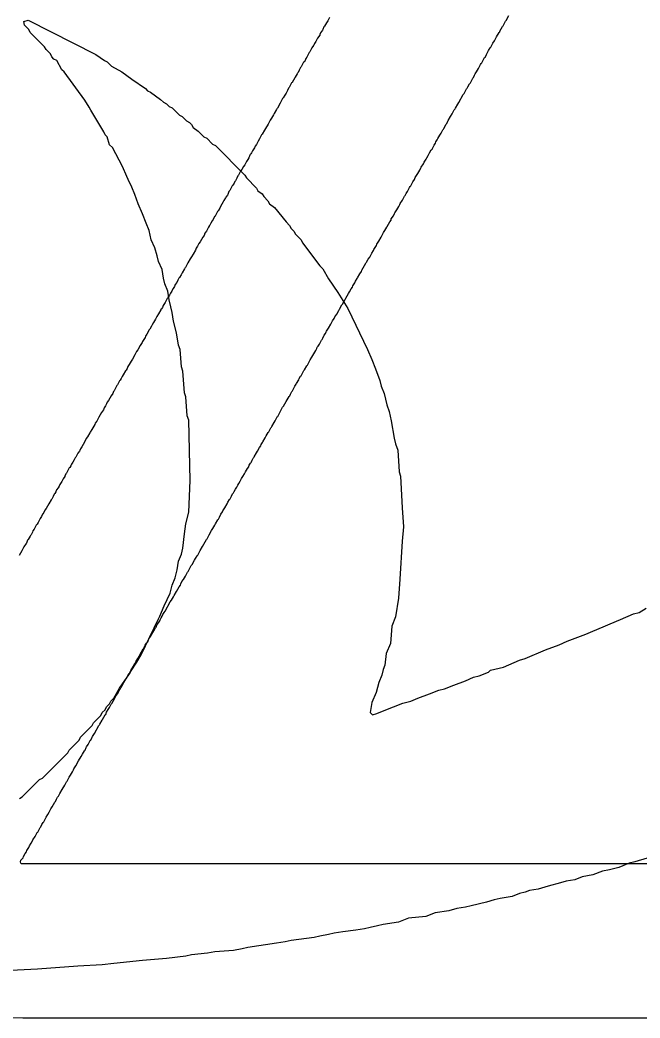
# Model space of a CAD drawing. Header units: inches. Extents: x 0 to 276, y 0 to 124.
# Drawn here: x 89.337 to 91.595, y 4.209 to 7.844 of the extents above; entities that cross this region are included whole.
import ezdxf

# ---------------------------------------------------------------- set-up
doc = ezdxf.new("R2010")
doc.units = ezdxf.units.IN
doc.layers.add('Bottom Overlay', color=54, linetype='Continuous')
doc.layers.add('Top Overlay', color=2, linetype='Continuous')

msp = doc.modelspace()

# ---------------------------------------------------------------- linework, layer by layer
at = {"layer": 'Bottom Overlay'}
for p, q in [((90.4642, 7.8525), (90.4574, 7.8401)), ((91.1074, 7.8413), (91.1175, 7.8604)), ((90.4439, 7.8188), (90.4394, 7.8086)), ((90.4462, 7.821), (90.4439, 7.8188)), ((90.4529, 7.8334), (90.4462, 7.821)), ((90.4574, 7.8401), (90.4529, 7.8334)), ((91.0849, 7.803), (91.0939, 7.8199)), ((91.0939, 7.8199), (91.0961, 7.8221)), ((91.0961, 7.8221), (91.0973, 7.8244)), ((91.0973, 7.8244), (91.1051, 7.839)), ((91.1051, 7.839), (91.1074, 7.8413)), ((90.4282, 7.7884), (90.4203, 7.7772)), ((90.4293, 7.7907), (90.4282, 7.7884)), ((90.4316, 7.7963), (90.4293, 7.7907)), ((90.4383, 7.8064), (90.4316, 7.7963)), ((90.4394, 7.8086), (90.4383, 7.8064)), ((91.0647, 7.767), (91.0725, 7.7817)), ((91.0725, 7.7817), (91.0815, 7.7985)), ((91.0815, 7.7985), (91.0838, 7.8008)), ((91.0838, 7.8008), (91.0849, 7.803)), ((90.4057, 7.7502), (90.4001, 7.7423)), ((90.4068, 7.7524), (90.4057, 7.7502)), ((90.4091, 7.758), (90.4068, 7.7524)), ((90.4136, 7.7648), (90.4091, 7.758)), ((90.4203, 7.7772), (90.4136, 7.7648)), ((91.0489, 7.7423), (91.0512, 7.7445)), ((91.0512, 7.7445), (91.0523, 7.7468)), ((91.0523, 7.7468), (91.059, 7.7592)), ((91.059, 7.7592), (91.0647, 7.767)), ((90.381, 7.7086), (90.3776, 7.7029)), ((90.3888, 7.7232), (90.381, 7.7086)), ((90.39, 7.7254), (90.3888, 7.7232)), ((90.3922, 7.7277), (90.39, 7.7254)), ((90.4001, 7.7423), (90.3922, 7.7277)), ((91.0197, 7.6894), (91.0287, 7.7063)), ((91.0287, 7.7063), (91.032, 7.7097)), ((91.032, 7.7097), (91.0354, 7.7176)), ((91.0354, 7.7176), (91.0433, 7.7322)), ((91.0433, 7.7322), (91.0489, 7.7423)), ((90.3585, 7.6703), (90.354, 7.6602)), ((90.3607, 7.6726), (90.3585, 7.6703)), ((90.3686, 7.6872), (90.3607, 7.6726)), ((90.3697, 7.6894), (90.3686, 7.6872)), ((90.372, 7.6917), (90.3697, 7.6894)), ((90.3748, 7.6956), (90.372, 7.6917)), ((90.3776, 7.7029), (90.3748, 7.6956)), ((91.0062, 7.667), (91.0107, 7.6737)), ((91.0107, 7.6737), (91.0135, 7.681)), ((91.0135, 7.681), (91.0163, 7.685)), ((91.0163, 7.685), (91.0186, 7.6872)), ((91.0186, 7.6872), (91.0197, 7.6894)), ((90.3394, 7.6355), (90.3371, 7.6332)), ((90.3461, 7.6478), (90.3394, 7.6355)), ((90.3472, 7.6501), (90.3461, 7.6478)), ((90.3495, 7.6523), (90.3472, 7.6501)), ((90.354, 7.6602), (90.3495, 7.6523)), ((90.9859, 7.6321), (90.9882, 7.6343)), ((90.9882, 7.6343), (90.9916, 7.6422)), ((90.9916, 7.6422), (90.9949, 7.6478)), ((90.9949, 7.6478), (90.9994, 7.6546)), ((90.9994, 7.6546), (91.0062, 7.667)), ((90.3169, 7.5972), (90.3146, 7.595)), ((90.3247, 7.6119), (90.3169, 7.5972)), ((90.3259, 7.6141), (90.3247, 7.6119)), ((90.3281, 7.6164), (90.3259, 7.6141)), ((90.3371, 7.6332), (90.3281, 7.6164)), ((90.9657, 7.595), (90.9679, 7.6006)), ((90.9679, 7.6006), (90.9736, 7.6107)), ((90.9736, 7.6107), (90.9758, 7.613)), ((90.9758, 7.613), (90.9769, 7.6152)), ((90.9769, 7.6152), (90.9859, 7.6321)), ((90.3011, 7.5703), (90.2955, 7.5601)), ((90.3056, 7.577), (90.3011, 7.5703)), ((90.3113, 7.5871), (90.3056, 7.577)), ((90.3146, 7.595), (90.3113, 7.5871)), ((90.9353, 7.5433), (90.9511, 7.5725)), ((90.9511, 7.5725), (90.9545, 7.5759)), ((90.9545, 7.5759), (90.9556, 7.5781)), ((90.9556, 7.5781), (90.9635, 7.5927)), ((90.9635, 7.5927), (90.9657, 7.595)), ((90.2843, 7.541), (90.2741, 7.5219)), ((90.2933, 7.5579), (90.2843, 7.541)), ((90.2955, 7.5601), (90.2933, 7.5579)), ((90.923, 7.5219), (90.9308, 7.5365)), ((90.9308, 7.5365), (90.9353, 7.5433)), ((90.2595, 7.4983), (90.2528, 7.4859)), ((90.2607, 7.5005), (90.2595, 7.4983)), ((90.2629, 7.5028), (90.2607, 7.5005)), ((90.2708, 7.5174), (90.2629, 7.5028)), ((90.2719, 7.5197), (90.2708, 7.5174)), ((90.2741, 7.5219), (90.2719, 7.5197)), ((90.896, 7.4769), (90.905, 7.4915)), ((90.905, 7.4915), (90.9106, 7.5017)), ((90.9106, 7.5017), (90.9185, 7.5163)), ((90.9185, 7.5163), (90.9218, 7.5197)), ((90.9218, 7.5197), (90.923, 7.5219)), ((90.2404, 7.4646), (90.2314, 7.4488)), ((90.2483, 7.4792), (90.2404, 7.4646)), ((90.2528, 7.4859), (90.2483, 7.4792)), ((90.8802, 7.4477), (90.8892, 7.4646)), ((90.8892, 7.4646), (90.8915, 7.4668)), ((90.8915, 7.4668), (90.8949, 7.4747)), ((90.8949, 7.4747), (90.896, 7.4769)), ((90.2168, 7.4252), (90.2089, 7.4106)), ((90.219, 7.4274), (90.2168, 7.4252)), ((90.2269, 7.4421), (90.219, 7.4274)), ((90.2314, 7.4488), (90.2269, 7.4421)), ((90.8589, 7.4117), (90.8656, 7.4241)), ((90.8656, 7.4241), (90.8701, 7.4308)), ((90.8701, 7.4308), (90.8769, 7.4432)), ((90.8769, 7.4432), (90.8791, 7.4454)), ((90.8791, 7.4454), (90.8802, 7.4477)), ((90.1932, 7.3836), (90.1909, 7.378)), ((90.1977, 7.3903), (90.1932, 7.3836)), ((90.2044, 7.4027), (90.1977, 7.3903)), ((90.2089, 7.4106), (90.2044, 7.4027)), ((90.8375, 7.3735), (90.8454, 7.3881)), ((90.8454, 7.3881), (90.8499, 7.3948)), ((90.8499, 7.3948), (90.851, 7.3993)), ((90.851, 7.3993), (90.8555, 7.4072)), ((90.8555, 7.4072), (90.8577, 7.4095)), ((90.8577, 7.4095), (90.8589, 7.4117)), ((90.1741, 7.351), (90.1696, 7.3409)), ((90.1752, 7.3532), (90.1741, 7.351)), ((90.1774, 7.3555), (90.1752, 7.3532)), ((90.1803, 7.3594), (90.1774, 7.3555)), ((90.1831, 7.3667), (90.1803, 7.3594)), ((90.1909, 7.378), (90.1831, 7.3667)), ((90.8184, 7.342), (90.8229, 7.3499)), ((90.8229, 7.3499), (90.8251, 7.3521)), ((90.8251, 7.3521), (90.8285, 7.36)), ((90.8285, 7.36), (90.8341, 7.3701)), ((90.8341, 7.3701), (90.8375, 7.3735)), ((90.1505, 7.3094), (90.1448, 7.2993)), ((90.155, 7.3161), (90.1505, 7.3094)), ((90.1617, 7.3285), (90.155, 7.3161)), ((90.1662, 7.3352), (90.1617, 7.3285)), ((90.1696, 7.3409), (90.1662, 7.3352)), ((90.797, 7.3049), (90.7982, 7.3071)), ((90.7982, 7.3071), (90.806, 7.3195)), ((90.806, 7.3195), (90.8083, 7.3251)), ((90.8083, 7.3251), (90.8161, 7.3364)), ((90.8161, 7.3364), (90.8184, 7.342)), ((90.1302, 7.2756), (90.1268, 7.2678)), ((90.1325, 7.2779), (90.1302, 7.2756)), ((90.1403, 7.2925), (90.1325, 7.2779)), ((90.1448, 7.2993), (90.1403, 7.2925)), ((90.7762, 7.2695), (90.7779, 7.2734)), ((90.7779, 7.2734), (90.7858, 7.2846)), ((90.7858, 7.2846), (90.7925, 7.297)), ((90.7925, 7.297), (90.797, 7.3049)), ((90.1088, 7.2374), (90.101, 7.2228)), ((90.11, 7.2397), (90.1088, 7.2374)), ((90.1122, 7.2419), (90.11, 7.2397)), ((90.1167, 7.2498), (90.1122, 7.2419)), ((90.119, 7.2554), (90.1167, 7.2498)), ((90.1212, 7.2576), (90.119, 7.2554)), ((90.1268, 7.2678), (90.1212, 7.2576)), ((90.7549, 7.2335), (90.7577, 7.2374)), ((90.7577, 7.2374), (90.7599, 7.2397)), ((90.7599, 7.2397), (90.761, 7.2419)), ((90.761, 7.2419), (90.7678, 7.2543)), ((90.7678, 7.2543), (90.7734, 7.2621)), ((90.7734, 7.2621), (90.7762, 7.2695)), ((90.0864, 7.1981), (90.0852, 7.1958)), ((90.092, 7.2059), (90.0864, 7.1981)), ((90.0931, 7.2082), (90.092, 7.2059)), ((90.0976, 7.2183), (90.0931, 7.2082)), ((90.0987, 7.2205), (90.0976, 7.2183)), ((90.101, 7.2228), (90.0987, 7.2205)), ((90.7296, 7.1868), (90.7374, 7.2014)), ((90.7374, 7.2014), (90.7397, 7.2037)), ((90.7397, 7.2037), (90.7431, 7.2115)), ((90.7431, 7.2115), (90.7476, 7.2194)), ((90.7476, 7.2194), (90.752, 7.2262)), ((90.752, 7.2262), (90.7549, 7.2335)), ((90.0672, 7.1643), (90.0639, 7.1587)), ((90.0762, 7.1812), (90.0672, 7.1643)), ((90.0774, 7.1834), (90.0762, 7.1812)), ((90.0796, 7.1857), (90.0774, 7.1834)), ((90.0852, 7.1958), (90.0796, 7.1857)), ((90.7093, 7.1519), (90.7161, 7.1643)), ((90.7161, 7.1643), (90.7206, 7.1711)), ((90.7206, 7.1711), (90.7217, 7.1756)), ((90.7217, 7.1756), (90.7296, 7.1868)), ((90.0448, 7.1272), (90.0403, 7.1171)), ((90.047, 7.1295), (90.0448, 7.1272)), ((90.0549, 7.1441), (90.047, 7.1295)), ((90.056, 7.1463), (90.0549, 7.1441)), ((90.0582, 7.1486), (90.056, 7.1463)), ((90.0639, 7.1587), (90.0582, 7.1486)), ((90.6891, 7.1193), (90.6969, 7.1306)), ((90.6969, 7.1306), (90.7003, 7.1385)), ((90.7003, 7.1385), (90.7014, 7.1407)), ((90.7014, 7.1407), (90.7093, 7.1519)), ((90.0234, 7.089), (90.0155, 7.0744)), ((90.0268, 7.0946), (90.0234, 7.089)), ((90.0284, 7.0963), (90.0268, 7.0946)), ((90.0313, 7.1036), (90.0284, 7.0963)), ((90.0369, 7.1115), (90.0313, 7.1036)), ((90.0403, 7.1171), (90.0369, 7.1115)), ((90.6655, 7.0766), (90.6722, 7.089)), ((90.6722, 7.089), (90.6745, 7.0912)), ((90.6745, 7.0912), (90.6835, 7.1081)), ((90.6835, 7.1081), (90.688, 7.1148)), ((90.688, 7.1148), (90.6891, 7.1193)), ((90.0031, 7.053), (89.9975, 7.044)), ((90.0071, 7.0592), (90.0031, 7.053)), ((90.0099, 7.0665), (90.0071, 7.0592)), ((90.0155, 7.0744), (90.0099, 7.0665)), ((90.6441, 7.0384), (90.652, 7.053)), ((90.652, 7.053), (90.661, 7.0699)), ((90.661, 7.0699), (90.6655, 7.0766)), ((89.9829, 7.0193), (89.9784, 7.0125)), ((89.9885, 7.0294), (89.9829, 7.0193)), ((89.993, 7.0361), (89.9885, 7.0294)), ((89.9975, 7.044), (89.993, 7.0361)), ((90.625, 7.008), (90.6351, 7.0226)), ((90.6351, 7.0226), (90.6362, 7.0271)), ((90.6362, 7.0271), (90.6441, 7.0384)), ((89.9615, 6.981), (89.9559, 6.9732)), ((89.9672, 6.9911), (89.9615, 6.981)), ((89.9756, 7.0052), (89.9672, 6.9911)), ((89.9784, 7.0125), (89.9756, 7.0052)), ((90.6047, 6.972), (90.6104, 6.9799)), ((90.6104, 6.9799), (90.6182, 6.9945)), ((90.6182, 6.9945), (90.6239, 7.0035)), ((90.6239, 7.0035), (90.625, 7.008)), ((89.948, 6.9585), (89.9391, 6.9417)), ((89.9559, 6.9732), (89.948, 6.9585)), ((90.5868, 6.9405), (90.5957, 6.9574)), ((90.5957, 6.9574), (90.598, 6.9597)), ((90.598, 6.9597), (90.5991, 6.9619)), ((90.5991, 6.9619), (90.6047, 6.972)), ((89.9233, 6.9158), (89.9177, 6.9057)), ((89.9278, 6.9226), (89.9233, 6.9158)), ((89.9357, 6.9372), (89.9278, 6.9226)), ((89.9368, 6.9394), (89.9357, 6.9372)), ((89.9391, 6.9417), (89.9368, 6.9394)), ((90.5665, 6.9046), (90.5744, 6.9192)), ((90.5744, 6.9192), (90.58, 6.9271)), ((90.58, 6.9271), (90.5823, 6.9327)), ((90.5823, 6.9327), (90.5868, 6.9405)), ((89.8991, 6.8725), (89.8946, 6.8658)), ((89.9019, 6.8798), (89.8991, 6.8725)), ((89.9076, 6.8877), (89.9019, 6.8798)), ((89.9121, 6.8956), (89.9076, 6.8877)), ((89.9154, 6.9034), (89.9121, 6.8956)), ((89.9177, 6.9057), (89.9154, 6.9034)), ((90.5429, 6.8641), (90.5474, 6.8708)), ((90.5474, 6.8708), (90.5485, 6.8753)), ((90.5485, 6.8753), (90.5558, 6.886)), ((90.5558, 6.886), (90.5586, 6.8922)), ((90.5586, 6.8922), (90.5643, 6.9023)), ((90.5643, 6.9023), (90.5665, 6.9046)), ((89.8806, 6.8416), (89.875, 6.8315)), ((89.8851, 6.8483), (89.8806, 6.8416)), ((89.8896, 6.8562), (89.8851, 6.8483)), ((89.8929, 6.8641), (89.8896, 6.8562)), ((89.8946, 6.8658), (89.8929, 6.8641)), ((90.5238, 6.8303), (90.5328, 6.8472)), ((90.5328, 6.8472), (90.5373, 6.854)), ((90.5373, 6.854), (90.5429, 6.8641)), ((89.8581, 6.8034), (89.8553, 6.796)), ((89.866, 6.8146), (89.8581, 6.8034)), ((89.8671, 6.8169), (89.866, 6.8146)), ((89.8716, 6.827), (89.8671, 6.8169)), ((89.8727, 6.8292), (89.8716, 6.827)), ((89.875, 6.8315), (89.8727, 6.8292)), ((90.5002, 6.7899), (90.5092, 6.8067)), ((90.5092, 6.8067), (90.5114, 6.809)), ((90.5114, 6.809), (90.5204, 6.8258)), ((90.5204, 6.8258), (90.5227, 6.8281)), ((90.5227, 6.8281), (90.5238, 6.8303)), ((89.8356, 6.764), (89.83, 6.7539)), ((89.8412, 6.773), (89.8356, 6.764)), ((89.8491, 6.7876), (89.8412, 6.773)), ((89.8502, 6.7899), (89.8491, 6.7876)), ((89.8525, 6.7921), (89.8502, 6.7899)), ((89.8553, 6.796), (89.8525, 6.7921)), ((90.481, 6.7561), (90.4833, 6.7618)), ((90.4833, 6.7618), (90.4906, 6.7724)), ((90.4906, 6.7724), (90.4974, 6.7859)), ((90.4974, 6.7859), (90.5002, 6.7899)), ((89.8154, 6.728), (89.8097, 6.7179)), ((89.8176, 6.7336), (89.8154, 6.728)), ((89.8232, 6.7415), (89.8176, 6.7336)), ((89.83, 6.7539), (89.8232, 6.7415)), ((90.4602, 6.7207), (90.4687, 6.7359)), ((90.4687, 6.7359), (90.4754, 6.7483)), ((90.4754, 6.7483), (90.481, 6.7561)), ((89.794, 6.692), (89.7929, 6.6875)), ((89.7985, 6.6988), (89.794, 6.692)), ((89.8075, 6.7156), (89.7985, 6.6988)), ((89.8097, 6.7179), (89.8075, 6.7156)), ((90.4394, 6.6853), (90.4451, 6.6954)), ((90.4451, 6.6954), (90.4496, 6.7022)), ((90.4496, 6.7022), (90.4518, 6.7078)), ((90.4518, 6.7078), (90.4529, 6.71)), ((90.4529, 6.71), (90.4602, 6.7207)), ((89.7743, 6.6577), (89.7659, 6.6426)), ((89.7816, 6.6684), (89.7743, 6.6577)), ((89.7827, 6.6729), (89.7816, 6.6684)), ((89.7872, 6.6797), (89.7827, 6.6729)), ((89.7929, 6.6875), (89.7872, 6.6797)), ((90.4192, 6.6516), (90.4215, 6.6538)), ((90.4215, 6.6538), (90.4226, 6.6561)), ((90.4226, 6.6561), (90.4271, 6.6628)), ((90.4271, 6.6628), (90.4349, 6.6774)), ((90.4349, 6.6774), (90.4372, 6.6797)), ((90.4372, 6.6797), (90.4394, 6.6853)), ((89.7546, 6.6234), (89.7468, 6.6088)), ((89.7614, 6.6358), (89.7546, 6.6234)), ((89.7659, 6.6426), (89.7614, 6.6358)), ((90.399, 6.6156), (90.4068, 6.6279)), ((90.4068, 6.6279), (90.4136, 6.6403)), ((90.4136, 6.6403), (90.4181, 6.6471)), ((90.4181, 6.6471), (90.4192, 6.6516)), ((89.7299, 6.5818), (89.7271, 6.5745)), ((89.7344, 6.5886), (89.7299, 6.5818)), ((89.7411, 6.601), (89.7344, 6.5886)), ((89.7468, 6.6088), (89.7411, 6.601)), ((90.3731, 6.5695), (90.381, 6.5841)), ((90.381, 6.5841), (90.3832, 6.5863)), ((90.3832, 6.5863), (90.3933, 6.6055)), ((90.3933, 6.6055), (90.399, 6.6156)), ((89.7085, 6.5447), (89.7057, 6.5374)), ((89.713, 6.5515), (89.7085, 6.5447)), ((89.7209, 6.5661), (89.713, 6.5515)), ((89.7232, 6.5683), (89.7209, 6.5661)), ((89.7271, 6.5745), (89.7232, 6.5683)), ((90.354, 6.538), (90.3585, 6.5459)), ((90.3585, 6.5459), (90.3607, 6.5481)), ((90.3607, 6.5481), (90.3619, 6.5504)), ((90.3619, 6.5504), (90.3709, 6.5672)), ((90.3709, 6.5672), (90.3731, 6.5695)), ((89.6894, 6.5121), (89.6793, 6.493)), ((89.6917, 6.5144), (89.6894, 6.5121)), ((89.6984, 6.5267), (89.6917, 6.5144)), ((89.6995, 6.529), (89.6984, 6.5267)), ((89.7018, 6.5312), (89.6995, 6.529)), ((89.7057, 6.5374), (89.7018, 6.5312)), ((90.3304, 6.4953), (90.3382, 6.5099)), ((90.3382, 6.5099), (90.3427, 6.5177)), ((90.3427, 6.5177), (90.3439, 6.52)), ((90.3439, 6.52), (90.3517, 6.5324)), ((90.3517, 6.5324), (90.354, 6.538)), ((89.6686, 6.4744), (89.6636, 6.466)), ((89.6742, 6.4834), (89.6686, 6.4744)), ((89.677, 6.4908), (89.6742, 6.4834)), ((89.6793, 6.493), (89.677, 6.4908)), ((90.3101, 6.4604), (90.3169, 6.4728)), ((90.3169, 6.4728), (90.3191, 6.475)), ((90.3191, 6.475), (90.3214, 6.4806)), ((90.3214, 6.4806), (90.327, 6.4908)), ((90.327, 6.4908), (90.3292, 6.493)), ((90.3292, 6.493), (90.3304, 6.4953)), ((89.6478, 6.4379), (89.6433, 6.4312)), ((89.6523, 6.4458), (89.6478, 6.4379)), ((89.6546, 6.4514), (89.6523, 6.4458)), ((89.6591, 6.4581), (89.6546, 6.4514)), ((89.6636, 6.466), (89.6591, 6.4581)), ((90.2933, 6.4334), (90.2966, 6.4368)), ((90.2966, 6.4368), (90.3056, 6.4536)), ((90.3056, 6.4536), (90.3101, 6.4604)), ((89.6332, 6.4143), (89.6242, 6.3974)), ((89.6405, 6.4238), (89.6332, 6.4143)), ((89.6433, 6.4312), (89.6405, 6.4238)), ((90.2691, 6.3912), (90.2736, 6.398)), ((90.2736, 6.398), (90.2753, 6.3997)), ((90.2753, 6.3997), (90.2933, 6.4334)), ((89.6096, 6.3704), (89.5983, 6.3524)), ((89.6107, 6.3749), (89.6096, 6.3704)), ((89.6163, 6.3828), (89.6107, 6.3749)), ((89.6242, 6.3974), (89.6163, 6.3828)), ((90.2528, 6.3603), (90.2539, 6.3626)), ((90.2539, 6.3626), (90.2618, 6.3772)), ((90.2618, 6.3772), (90.2663, 6.3839)), ((90.2663, 6.3839), (90.2691, 6.3912)), ((89.5826, 6.3255), (89.5781, 6.3187)), ((89.5905, 6.3401), (89.5826, 6.3255)), ((89.5927, 6.3423), (89.5905, 6.3401)), ((89.5983, 6.3524), (89.5927, 6.3423)), ((90.2292, 6.3221), (90.2337, 6.3288)), ((90.2337, 6.3288), (90.2404, 6.3412)), ((90.2404, 6.3412), (90.2427, 6.3434)), ((90.2427, 6.3434), (90.2438, 6.3457)), ((90.2438, 6.3457), (90.2505, 6.3581)), ((90.2505, 6.3581), (90.2528, 6.3603)), ((89.5623, 6.2895), (89.5567, 6.2816)), ((89.5713, 6.3063), (89.5623, 6.2895)), ((89.5781, 6.3187), (89.5713, 6.3063)), ((90.2089, 6.2861), (90.2134, 6.2928)), ((90.2134, 6.2928), (90.2145, 6.2973)), ((90.2145, 6.2973), (90.2202, 6.3052)), ((90.2202, 6.3052), (90.2213, 6.3075)), ((90.2213, 6.3075), (90.2292, 6.3221)), ((89.5477, 6.2659), (89.5399, 6.2512)), ((89.5534, 6.2737), (89.5477, 6.2659)), ((89.5545, 6.276), (89.5534, 6.2737)), ((89.5567, 6.2816), (89.5545, 6.276)), ((90.1887, 6.2501), (90.1898, 6.2524)), ((90.1898, 6.2524), (90.1977, 6.267)), ((90.1977, 6.267), (90.2022, 6.2737)), ((90.2022, 6.2737), (90.2089, 6.2861)), ((89.5219, 6.2198), (89.5185, 6.2141)), ((89.5241, 6.2254), (89.5219, 6.2198)), ((89.5297, 6.2332), (89.5241, 6.2254)), ((89.5342, 6.2411), (89.5297, 6.2332)), ((89.5376, 6.249), (89.5342, 6.2411)), ((89.5399, 6.2512), (89.5376, 6.249)), ((90.1651, 6.2096), (90.1696, 6.2164)), ((90.1696, 6.2164), (90.1718, 6.222)), ((90.1718, 6.222), (90.1763, 6.2299)), ((90.1763, 6.2299), (90.1786, 6.2321)), ((90.1786, 6.2321), (90.1797, 6.2344)), ((90.1797, 6.2344), (90.1819, 6.24)), ((90.1819, 6.24), (90.1864, 6.2479)), ((90.1864, 6.2479), (90.1887, 6.2501)), ((89.4994, 6.1804), (89.4938, 6.1725)), ((89.5005, 6.1826), (89.4994, 6.1804)), ((89.5039, 6.1905), (89.5005, 6.1826)), ((89.5061, 6.1928), (89.5039, 6.1905)), ((89.5151, 6.2096), (89.5061, 6.1928)), ((89.5162, 6.2119), (89.5151, 6.2096)), ((89.5185, 6.2141), (89.5162, 6.2119)), ((90.1437, 6.1737), (90.1482, 6.1804)), ((90.1482, 6.1804), (90.1538, 6.1905)), ((90.1538, 6.1905), (90.1583, 6.1973)), ((90.1583, 6.1973), (90.1651, 6.2096)), ((89.4791, 6.1455), (89.4758, 6.1399)), ((89.4819, 6.1517), (89.4791, 6.1455)), ((89.4893, 6.1624), (89.4819, 6.1517)), ((89.4904, 6.1647), (89.4893, 6.1624)), ((89.4938, 6.1725), (89.4904, 6.1647)), ((90.1268, 6.1422), (90.1296, 6.1495)), ((90.1296, 6.1495), (90.1336, 6.1557)), ((90.1336, 6.1557), (90.1381, 6.1635)), ((90.1381, 6.1635), (90.1437, 6.1737)), ((89.4578, 6.1084), (89.4522, 6.0983)), ((89.4611, 6.1163), (89.4578, 6.1084)), ((89.4634, 6.1186), (89.4611, 6.1163)), ((89.4673, 6.1247), (89.4634, 6.1186)), ((89.4701, 6.132), (89.4673, 6.1247)), ((89.4758, 6.1399), (89.4701, 6.132)), ((90.1021, 6.0994), (90.1066, 6.1096)), ((90.1066, 6.1096), (90.1111, 6.1174)), ((90.1111, 6.1174), (90.1145, 6.1208)), ((90.1145, 6.1208), (90.1167, 6.1264)), ((90.1167, 6.1264), (90.1212, 6.1343)), ((90.1212, 6.1343), (90.1268, 6.1422)), ((89.4364, 6.0724), (89.4319, 6.0646)), ((89.442, 6.0814), (89.4364, 6.0724)), ((89.4499, 6.0961), (89.442, 6.0814)), ((89.4522, 6.0983), (89.4499, 6.0961)), ((90.0824, 6.0663), (90.0909, 6.0814)), ((90.0909, 6.0814), (90.0942, 6.0871)), ((90.0942, 6.0871), (90.0999, 6.0972)), ((90.0999, 6.0972), (90.1021, 6.0994)), ((89.415, 6.0353), (89.4105, 6.0275)), ((89.4184, 6.0432), (89.415, 6.0353)), ((89.4207, 6.0455), (89.4184, 6.0432)), ((89.4274, 6.0578), (89.4207, 6.0455)), ((89.4319, 6.0646), (89.4274, 6.0578)), ((90.0627, 6.0331), (90.0684, 6.0432)), ((90.0684, 6.0432), (90.074, 6.0522)), ((90.074, 6.0522), (90.0751, 6.0556)), ((90.0751, 6.0556), (90.0824, 6.0663)), ((89.3959, 6.0039), (89.3881, 5.9892)), ((89.3987, 6.0067), (89.3959, 6.0039)), ((89.4032, 6.0134), (89.3987, 6.0067)), ((89.406, 6.0207), (89.4032, 6.0134)), ((89.4105, 6.0275), (89.406, 6.0207)), ((90.0391, 5.9915), (90.0459, 6.0039)), ((90.0459, 6.0039), (90.0481, 6.0061)), ((90.0481, 6.0061), (90.0492, 6.0084)), ((90.0492, 6.0084), (90.0571, 6.023)), ((90.0571, 6.023), (90.0594, 6.0252)), ((90.0594, 6.0252), (90.0627, 6.0331)), ((89.3734, 5.9634), (89.3667, 5.951)), ((89.3746, 5.9656), (89.3734, 5.9634)), ((89.3768, 5.9679), (89.3746, 5.9656)), ((89.3824, 5.978), (89.3768, 5.9679)), ((89.3836, 5.9825), (89.3824, 5.978)), ((89.3881, 5.9892), (89.3836, 5.9825)), ((90.0178, 5.9533), (90.0256, 5.9679)), ((90.0256, 5.9679), (90.0346, 5.9847)), ((90.0346, 5.9847), (90.0391, 5.9915)), ((89.3509, 5.9251), (89.3431, 5.9105)), ((89.3588, 5.9364), (89.3509, 5.9251)), ((89.3599, 5.9386), (89.3588, 5.9364)), ((89.3644, 5.9488), (89.3599, 5.9386)), ((89.3667, 5.951), (89.3644, 5.9488)), ((89.993, 5.9116), (90.0009, 5.9263)), ((90.0009, 5.9263), (90.0065, 5.9341)), ((90.0065, 5.9341), (90.0155, 5.951)), ((90.0155, 5.951), (90.0178, 5.9533)), ((89.3431, 5.9105), (89.3341, 5.8937)), ((89.9762, 5.8824), (89.9818, 5.8925)), ((89.9818, 5.8925), (89.984, 5.8948)), ((89.984, 5.8948), (89.993, 5.9116)), ((89.9503, 5.8374), (89.9604, 5.8565)), ((89.9604, 5.8565), (89.9627, 5.8588)), ((89.9627, 5.8588), (89.9638, 5.861)), ((89.9638, 5.861), (89.9717, 5.8757)), ((89.9717, 5.8757), (89.9762, 5.8824)), ((89.9323, 5.8059), (89.9391, 5.8183)), ((89.9391, 5.8183), (89.9469, 5.8329)), ((89.9469, 5.8329), (89.9492, 5.8352)), ((89.9492, 5.8352), (89.9503, 5.8374)), ((89.9166, 5.779), (89.9211, 5.7857)), ((89.9211, 5.7857), (89.9222, 5.7902)), ((89.9222, 5.7902), (89.9267, 5.7981)), ((89.9267, 5.7981), (89.9323, 5.8059)), ((89.8952, 5.743), (89.8974, 5.7452)), ((89.8974, 5.7452), (89.8986, 5.7475)), ((89.8986, 5.7475), (89.9064, 5.7621)), ((89.9064, 5.7621), (89.9121, 5.7711)), ((89.9121, 5.7711), (89.9166, 5.779)), ((89.866, 5.6901), (89.884, 5.7239)), ((89.884, 5.7239), (89.8884, 5.7306)), ((89.8884, 5.7306), (89.8952, 5.743)), ((89.8513, 5.6665), (89.8547, 5.6721)), ((89.8547, 5.6721), (89.857, 5.6778)), ((89.857, 5.6778), (89.8615, 5.6856)), ((89.8615, 5.6856), (89.866, 5.6901)), ((89.8322, 5.6317), (89.8356, 5.6395)), ((89.8356, 5.6395), (89.8367, 5.6418)), ((89.8367, 5.6418), (89.8446, 5.653)), ((89.8446, 5.653), (89.8468, 5.6586)), ((89.8468, 5.6586), (89.8513, 5.6665)), ((89.8064, 5.59), (89.812, 5.5979)), ((89.812, 5.5979), (89.8199, 5.6125)), ((89.8199, 5.6125), (89.8244, 5.6193)), ((89.8244, 5.6193), (89.83, 5.6294)), ((89.83, 5.6294), (89.8322, 5.6317)), ((89.7895, 5.5586), (89.7929, 5.5664)), ((89.7929, 5.5664), (89.7974, 5.5743)), ((89.7974, 5.5743), (89.8019, 5.5788)), ((89.8019, 5.5788), (89.8047, 5.5861)), ((89.8047, 5.5861), (89.8064, 5.59)), ((89.7659, 5.5181), (89.7704, 5.526)), ((89.7704, 5.526), (89.7794, 5.5428)), ((89.7794, 5.5428), (89.785, 5.5529)), ((89.785, 5.5529), (89.7884, 5.5563)), ((89.7884, 5.5563), (89.7895, 5.5586)), ((89.7468, 5.4843), (89.7546, 5.499)), ((89.7546, 5.499), (89.7591, 5.5057)), ((89.7591, 5.5057), (89.7659, 5.5181)), ((89.7265, 5.4506), (89.7333, 5.463)), ((89.7333, 5.463), (89.7366, 5.4664)), ((89.7366, 5.4664), (89.74, 5.4742)), ((89.74, 5.4742), (89.7411, 5.4765)), ((89.7411, 5.4765), (89.7468, 5.4843)), ((89.704, 5.4113), (89.7108, 5.4236)), ((89.7108, 5.4236), (89.7153, 5.4304)), ((89.7153, 5.4304), (89.722, 5.4427)), ((89.722, 5.4427), (89.7243, 5.445)), ((89.7243, 5.445), (89.7265, 5.4506)), ((89.6804, 5.3708), (89.6872, 5.3831)), ((89.6872, 5.3831), (89.6928, 5.391)), ((89.6928, 5.391), (89.6962, 5.3989)), ((89.6962, 5.3989), (89.6973, 5.4011)), ((89.6973, 5.4011), (89.7029, 5.409)), ((89.7029, 5.409), (89.704, 5.4113)), ((89.6624, 5.3393), (89.6692, 5.3517)), ((89.6692, 5.3517), (89.6714, 5.3539)), ((89.6714, 5.3539), (89.6804, 5.3708)), ((89.6377, 5.2954), (89.6467, 5.3123)), ((89.6467, 5.3123), (89.6489, 5.3145)), ((89.6489, 5.3145), (89.6523, 5.3224)), ((89.6523, 5.3224), (89.6579, 5.3325)), ((89.6579, 5.3325), (89.6624, 5.3393)), ((89.6085, 5.2448), (89.6242, 5.2741)), ((89.6242, 5.2741), (89.6264, 5.2763)), ((89.6264, 5.2763), (89.6276, 5.2786)), ((89.6276, 5.2786), (89.6354, 5.2932)), ((89.6354, 5.2932), (89.6377, 5.2954)), ((89.6006, 5.2336), (89.6085, 5.2448)), ((89.5792, 5.1965), (89.5848, 5.2043)), ((89.5848, 5.2043), (89.5927, 5.219)), ((89.5927, 5.219), (89.595, 5.2212)), ((89.595, 5.2212), (89.5995, 5.2313)), ((89.5995, 5.2313), (89.6006, 5.2336)), ((89.559, 5.1616), (89.5646, 5.1695)), ((89.5646, 5.1695), (89.5713, 5.1819)), ((89.5713, 5.1819), (89.5736, 5.1841)), ((89.5736, 5.1841), (89.5781, 5.1942)), ((89.5781, 5.1942), (89.5792, 5.1965)), ((89.5331, 5.1166), (89.5404, 5.1273)), ((89.5404, 5.1273), (89.55, 5.1448)), ((89.55, 5.1448), (89.559, 5.1616)), ((89.5162, 5.0863), (89.5207, 5.093)), ((89.5207, 5.093), (89.5275, 5.1054)), ((89.5275, 5.1054), (89.532, 5.1121)), ((89.532, 5.1121), (89.5331, 5.1166)), ((89.4904, 5.0413), (89.4994, 5.057)), ((89.4994, 5.057), (89.5061, 5.0694)), ((89.5061, 5.0694), (89.5084, 5.0717)), ((89.5084, 5.0717), (89.5162, 5.0863)), ((89.4735, 5.0132), (89.4769, 5.0166)), ((89.4769, 5.0166), (89.4803, 5.0244)), ((89.4803, 5.0244), (89.4814, 5.0267)), ((89.4814, 5.0267), (89.4904, 5.0413)), ((89.4544, 4.9783), (89.4634, 4.9952)), ((89.4634, 4.9952), (89.4656, 4.9974)), ((89.4656, 4.9974), (89.469, 5.0053)), ((89.469, 5.0053), (89.4735, 5.0132)), ((89.4319, 4.9401), (89.4375, 4.9502)), ((89.4375, 4.9502), (89.4432, 4.9581)), ((89.4432, 4.9581), (89.4477, 4.9682)), ((89.4477, 4.9682), (89.4488, 4.9705)), ((89.4488, 4.9705), (89.4544, 4.9783)), ((89.4128, 4.9052), (89.4162, 4.9131)), ((89.4162, 4.9131), (89.4207, 4.921)), ((89.4207, 4.921), (89.4229, 4.9232)), ((89.4229, 4.9232), (89.4319, 4.9401)), ((89.3914, 4.8693), (89.3993, 4.8839)), ((89.3993, 4.8839), (89.4015, 4.8861)), ((89.4015, 4.8861), (89.4027, 4.8884)), ((89.4027, 4.8884), (89.4105, 4.903)), ((89.4105, 4.903), (89.4128, 4.9052)), ((89.3684, 4.8293), (89.3712, 4.8355)), ((89.3712, 4.8355), (89.3768, 4.8456)), ((89.3768, 4.8456), (89.3824, 4.8535)), ((89.3824, 4.8535), (89.3836, 4.858)), ((89.3836, 4.858), (89.3914, 4.8693)), ((89.3498, 4.7973), (89.3554, 4.8074)), ((89.3554, 4.8074), (89.3599, 4.8142)), ((89.3599, 4.8142), (89.3611, 4.8187)), ((89.3611, 4.8187), (89.3684, 4.8293)), ((89.3386, 4.777), (89.3403, 4.7832)), ((89.3397, 4.7725), (89.3386, 4.777)), ((89.3425, 4.7697), (89.3397, 4.7725)), ((89.3403, 4.7832), (89.3459, 4.79)), ((89.3509, 4.7703), (89.3425, 4.7697)), ((89.3459, 4.79), (89.3476, 4.7917)), ((89.3476, 4.7917), (89.3498, 4.7973)), ((91.2249, 4.7697), (89.3509, 4.7703)), ((94.3937, 4.7697), (91.2249, 4.7697)), ((89.3015, 4.2103), (89.3464, 4.2092)), ((89.3464, 4.2092), (95.0953, 4.2086))]:
    msp.add_line(p, q, dxfattribs=at)
at = {"layer": 'Top Overlay'}
for p, q in [((89.3502, 7.8379), (89.366, 7.8432)), ((89.3528, 7.8248), (89.3502, 7.8379)), ((89.3686, 7.809), (89.3528, 7.8248)), ((89.366, 7.8432), (89.6127, 7.7172)), ((89.3738, 7.7985), (89.3686, 7.809)), ((89.4263, 7.746), (89.3738, 7.7985)), ((89.4316, 7.7355), (89.4263, 7.746)), ((89.4473, 7.7198), (89.4316, 7.7355)), ((89.4526, 7.7093), (89.4473, 7.7198)), ((89.4604, 7.7014), (89.4526, 7.7093)), ((89.6127, 7.7172), (89.6442, 7.6962)), ((89.4709, 7.6962), (89.4604, 7.7014)), ((89.4893, 7.6621), (89.4709, 7.6962)), ((89.6442, 7.6962), (89.6547, 7.6909)), ((89.6547, 7.6909), (89.6704, 7.6752)), ((89.6704, 7.6752), (89.7072, 7.6542)), ((89.4972, 7.6542), (89.4893, 7.6621)), ((89.5733, 7.5518), (89.4972, 7.6542)), ((89.7072, 7.6542), (89.7439, 7.6279)), ((89.7439, 7.6279), (89.7938, 7.5938)), ((89.7938, 7.5938), (89.8016, 7.5859)), ((89.8016, 7.5859), (89.8121, 7.5807)), ((89.8121, 7.5807), (89.8489, 7.5544)), ((89.589, 7.5256), (89.5733, 7.5518)), ((89.5943, 7.5151), (89.589, 7.5256)), ((89.8489, 7.5544), (89.8594, 7.5439)), ((89.8594, 7.5439), (89.8699, 7.5387)), ((89.8699, 7.5387), (89.8804, 7.5282)), ((89.8804, 7.5282), (89.8909, 7.523)), ((89.6205, 7.4731), (89.5943, 7.5151)), ((89.8909, 7.523), (89.9171, 7.4967)), ((89.9171, 7.4967), (89.9276, 7.4915)), ((89.9276, 7.4915), (89.9434, 7.4757)), ((89.6415, 7.4363), (89.6205, 7.4731)), ((89.9434, 7.4757), (89.9539, 7.4705)), ((89.9539, 7.4705), (89.9617, 7.4626)), ((89.9617, 7.4626), (89.967, 7.4521)), ((89.967, 7.4521), (89.9854, 7.439)), ((89.6468, 7.4258), (89.6415, 7.4363)), ((89.6547, 7.418), (89.6468, 7.4258)), ((89.6625, 7.3891), (89.6547, 7.418)), ((89.9854, 7.439), (90.0064, 7.418)), ((90.0064, 7.418), (90.0169, 7.4127)), ((89.673, 7.3786), (89.6625, 7.3891)), ((90.0169, 7.4127), (90.0378, 7.3917)), ((90.0378, 7.3917), (90.0483, 7.3865)), ((90.0483, 7.3865), (90.156, 7.2789)), ((89.7098, 7.3104), (89.673, 7.3786)), ((89.7255, 7.2736), (89.7098, 7.3104)), ((89.7308, 7.2631), (89.7255, 7.2736)), ((90.156, 7.2789), (90.1612, 7.2684)), ((89.7439, 7.2343), (89.7308, 7.2631)), ((89.7544, 7.208), (89.7439, 7.2343)), ((90.1612, 7.2684), (90.1979, 7.2316)), ((89.7675, 7.1739), (89.7544, 7.208)), ((90.1979, 7.2316), (90.2032, 7.2211)), ((90.2032, 7.2211), (90.2189, 7.2106)), ((90.2189, 7.2106), (90.2242, 7.2001)), ((90.2242, 7.2001), (90.2399, 7.1844)), ((89.7833, 7.1371), (89.7675, 7.1739)), ((90.2399, 7.1844), (90.2452, 7.1739)), ((90.2452, 7.1739), (90.2636, 7.1608)), ((89.7964, 7.103), (89.7833, 7.1371)), ((90.2636, 7.1608), (90.3056, 7.1083)), ((89.8069, 7.0768), (89.7964, 7.103)), ((90.3056, 7.1083), (90.3187, 7.0951)), ((90.3187, 7.0951), (90.3239, 7.0847)), ((89.8148, 7.0427), (89.8069, 7.0768)), ((90.3239, 7.0847), (90.3344, 7.0742)), ((90.3344, 7.0742), (90.3397, 7.0637)), ((90.3397, 7.0637), (90.3607, 7.0427)), ((89.8279, 7.0138), (89.8148, 7.0427)), ((90.3607, 7.0427), (90.3659, 7.0322)), ((90.3659, 7.0322), (90.4289, 6.9482)), ((89.8358, 6.9849), (89.8279, 7.0138)), ((89.841, 6.9639), (89.8358, 6.9849)), ((89.8541, 6.9351), (89.841, 6.9639)), ((90.4289, 6.9482), (90.4394, 6.9377)), ((89.8594, 6.9036), (89.8541, 6.9351)), ((90.4394, 6.9377), (90.4604, 6.9009)), ((89.8646, 6.8826), (89.8594, 6.9036)), ((89.8751, 6.8563), (89.8646, 6.8826)), ((90.4604, 6.9009), (90.4945, 6.8511)), ((89.8804, 6.8248), (89.8751, 6.8563)), ((90.4945, 6.8511), (90.5313, 6.7933)), ((89.8856, 6.7986), (89.8804, 6.8248)), ((89.8909, 6.7776), (89.8856, 6.7986)), ((89.8961, 6.7461), (89.8909, 6.7776)), ((90.5313, 6.7933), (90.6021, 6.6437)), ((89.9066, 6.7041), (89.8961, 6.7461)), ((89.9145, 6.6595), (89.9066, 6.7041)), ((89.9197, 6.6437), (89.9145, 6.6595)), ((89.925, 6.5807), (89.9197, 6.6437)), ((90.6021, 6.6437), (90.6179, 6.607)), ((89.9302, 6.565), (89.925, 6.5807)), ((90.6179, 6.607), (90.631, 6.5729)), ((89.9355, 6.4862), (89.9302, 6.565)), ((90.631, 6.5729), (90.6467, 6.5309)), ((90.6467, 6.5309), (90.652, 6.5099)), ((90.652, 6.5099), (90.6625, 6.4836)), ((89.9407, 6.4705), (89.9355, 6.4862)), ((89.946, 6.4023), (89.9407, 6.4705)), ((90.6625, 6.4836), (90.673, 6.4416)), ((90.673, 6.4416), (90.6809, 6.418)), ((89.9512, 6.3865), (89.946, 6.4023)), ((90.6809, 6.418), (90.6887, 6.3839)), ((89.9565, 6.1661), (89.9512, 6.3865)), ((90.6887, 6.3839), (90.6992, 6.3209)), ((90.6992, 6.3209), (90.7045, 6.2999)), ((90.7045, 6.2999), (90.7124, 6.2763)), ((90.7124, 6.2763), (90.7176, 6.1975)), ((90.7176, 6.1975), (90.7229, 6.1818)), ((90.7229, 6.1818), (90.7281, 6.0663)), ((89.9512, 6.0506), (89.9565, 6.1661)), ((89.9407, 6.0086), (89.9512, 6.0506)), ((90.7281, 6.0663), (90.7334, 5.9981)), ((89.9355, 5.9718), (89.9407, 6.0086)), ((90.7334, 5.9981), (90.7281, 5.9456)), ((89.9302, 5.9193), (89.9355, 5.9718)), ((90.7281, 5.9456), (90.7202, 5.8065)), ((89.9145, 5.8721), (89.925, 5.8983)), ((89.925, 5.8983), (89.9302, 5.9193)), ((89.9092, 5.8406), (89.9145, 5.8721)), ((89.9014, 5.8117), (89.9092, 5.8406)), ((89.883, 5.7566), (89.8909, 5.7855)), ((89.8909, 5.7855), (89.9014, 5.8117)), ((90.7202, 5.8065), (90.715, 5.7382)), ((89.862, 5.7094), (89.883, 5.7566)), ((89.8463, 5.6726), (89.862, 5.7094)), ((90.715, 5.7382), (90.7045, 5.67)), ((89.841, 5.6621), (89.8463, 5.6726)), ((91.5234, 5.6595), (91.5706, 5.6805)), ((91.5706, 5.6805), (91.5916, 5.6858)), ((91.5916, 5.6858), (91.6178, 5.7015)), ((89.778, 5.5309), (89.841, 5.6621)), ((90.6914, 5.6359), (90.6861, 5.5729)), ((90.7045, 5.67), (90.6914, 5.6359)), ((91.4604, 5.6333), (91.4866, 5.6438)), ((91.4866, 5.6438), (91.5234, 5.6595)), ((91.3291, 5.5808), (91.3974, 5.607)), ((91.3974, 5.607), (91.4236, 5.6175)), ((91.4236, 5.6175), (91.4604, 5.6333)), ((90.6861, 5.5729), (90.6704, 5.5362)), ((91.2504, 5.5493), (91.3003, 5.5676)), ((91.3003, 5.5676), (91.3291, 5.5808)), ((89.7623, 5.5047), (89.778, 5.5309)), ((90.6704, 5.5362), (90.6651, 5.4942)), ((91.1769, 5.5178), (91.2504, 5.5493)), ((89.7413, 5.4732), (89.7623, 5.5047)), ((90.6651, 5.4942), (90.6599, 5.4784)), ((91.0982, 5.4863), (91.1559, 5.5125)), ((91.1559, 5.5125), (91.1769, 5.5178)), ((89.6993, 5.4102), (89.736, 5.4627)), ((89.736, 5.4627), (89.7413, 5.4732)), ((90.6546, 5.4574), (90.6441, 5.4312)), ((90.6599, 5.4784), (90.6546, 5.4574)), ((90.9879, 5.4495), (91.0089, 5.4548)), ((91.0089, 5.4548), (91.0431, 5.4679)), ((91.0431, 5.4679), (91.0509, 5.4758)), ((91.0509, 5.4758), (91.0982, 5.4863)), ((90.6441, 5.4312), (90.6336, 5.3944)), ((90.883, 5.4076), (90.9171, 5.4207)), ((90.9171, 5.4207), (90.9591, 5.4364)), ((90.9591, 5.4364), (90.9879, 5.4495)), ((89.6783, 5.3734), (89.6993, 5.4102)), ((90.6336, 5.3944), (90.6179, 5.3577)), ((90.7858, 5.3734), (90.8278, 5.3892)), ((90.8278, 5.3892), (90.862, 5.4023)), ((90.862, 5.4023), (90.883, 5.4076)), ((89.652, 5.3419), (89.6625, 5.3524)), ((89.6625, 5.3524), (89.6678, 5.3629)), ((89.6678, 5.3629), (89.6783, 5.3734)), ((90.6179, 5.3577), (90.6126, 5.3209)), ((90.6625, 5.3288), (90.7307, 5.3551)), ((90.7307, 5.3551), (90.7596, 5.3629)), ((90.7596, 5.3629), (90.7858, 5.3734)), ((89.6048, 5.2842), (89.631, 5.3104)), ((89.631, 5.3104), (89.6363, 5.3209)), ((89.6363, 5.3209), (89.6468, 5.3314)), ((89.6468, 5.3314), (89.652, 5.3419)), ((90.6126, 5.3209), (90.6205, 5.3131)), ((90.6205, 5.3131), (90.6362, 5.3183)), ((90.6362, 5.3183), (90.6625, 5.3288)), ((89.5576, 5.2317), (89.5995, 5.2737)), ((89.5995, 5.2737), (89.6048, 5.2842)), ((89.5156, 5.1845), (89.5523, 5.2212)), ((89.5523, 5.2212), (89.5576, 5.2317)), ((89.4184, 5.0821), (89.5103, 5.174)), ((89.5103, 5.174), (89.5156, 5.1845)), ((89.345, 5.0139), (89.4079, 5.0769)), ((89.4079, 5.0769), (89.4184, 5.0821)), ((89.3345, 5.0086), (89.345, 5.0139)), ((91.5548, 4.7724), (91.5181, 4.7567)), ((91.5758, 4.7777), (91.5548, 4.7724)), ((91.6205, 4.7908), (91.5758, 4.7777)), ((91.4236, 4.7304), (91.3842, 4.7225)), ((91.4577, 4.7435), (91.4236, 4.7304)), ((91.484, 4.7488), (91.4577, 4.7435)), ((91.5181, 4.7567), (91.484, 4.7488)), ((91.3055, 4.7015), (91.2609, 4.6884)), ((91.3265, 4.7068), (91.3055, 4.7015)), ((91.358, 4.712), (91.3265, 4.7068)), ((91.3842, 4.7225), (91.358, 4.712)), ((91.1559, 4.6622), (91.1297, 4.6517)), ((91.1769, 4.6674), (91.1559, 4.6622)), ((91.1927, 4.6727), (91.1769, 4.6674)), ((91.2242, 4.6779), (91.1927, 4.6727)), ((91.2609, 4.6884), (91.2242, 4.6779)), ((90.9801, 4.6176), (90.9591, 4.6123)), ((91.0352, 4.6307), (90.9801, 4.6176)), ((91.0641, 4.6386), (91.0352, 4.6307)), ((91.0851, 4.6438), (91.0641, 4.6386)), ((91.1297, 4.6517), (91.0851, 4.6438)), ((90.8488, 4.5913), (90.8147, 4.5782)), ((90.8987, 4.5992), (90.8488, 4.5913)), ((90.9276, 4.6071), (90.8987, 4.5992)), ((90.9591, 4.6123), (90.9276, 4.6071)), ((90.6389, 4.5441), (90.6126, 4.5388)), ((90.6599, 4.5493), (90.6389, 4.5441)), ((90.715, 4.5572), (90.6599, 4.5493)), ((90.7517, 4.5729), (90.715, 4.5572)), ((90.8147, 4.5782), (90.7517, 4.5729)), ((90.4604, 4.5126), (90.4289, 4.5073)), ((90.4814, 4.5178), (90.4604, 4.5126)), ((90.5129, 4.5231), (90.4814, 4.5178)), ((90.5601, 4.5283), (90.5129, 4.5231)), ((90.5916, 4.5336), (90.5601, 4.5283)), ((90.6126, 4.5388), (90.5916, 4.5336)), ((90.2714, 4.4811), (90.1665, 4.4653)), ((90.3029, 4.4863), (90.2714, 4.4811)), ((90.3239, 4.4916), (90.3029, 4.4863)), ((90.4079, 4.5021), (90.3239, 4.4916)), ((90.4289, 4.5073), (90.4079, 4.5021)), ((89.9617, 4.4391), (89.9407, 4.4338)), ((90.0195, 4.4443), (89.9617, 4.4391)), ((90.0457, 4.4496), (90.0195, 4.4443)), ((90.114, 4.4548), (90.0457, 4.4496)), ((90.1455, 4.4601), (90.114, 4.4548)), ((90.1665, 4.4653), (90.1455, 4.4601)), ((89.6363, 4.4023), (89.5471, 4.3971)), ((89.6783, 4.4076), (89.6363, 4.4023)), ((89.7833, 4.4181), (89.6783, 4.4076)), ((89.8699, 4.426), (89.7833, 4.4181)), ((89.9407, 4.4338), (89.8699, 4.426)), ((89.4001, 4.3866), (89.2452, 4.3787)), ((89.5471, 4.3971), (89.4001, 4.3866))]:
    msp.add_line(p, q, dxfattribs=at)

doc.saveas('drawing.dxf')
